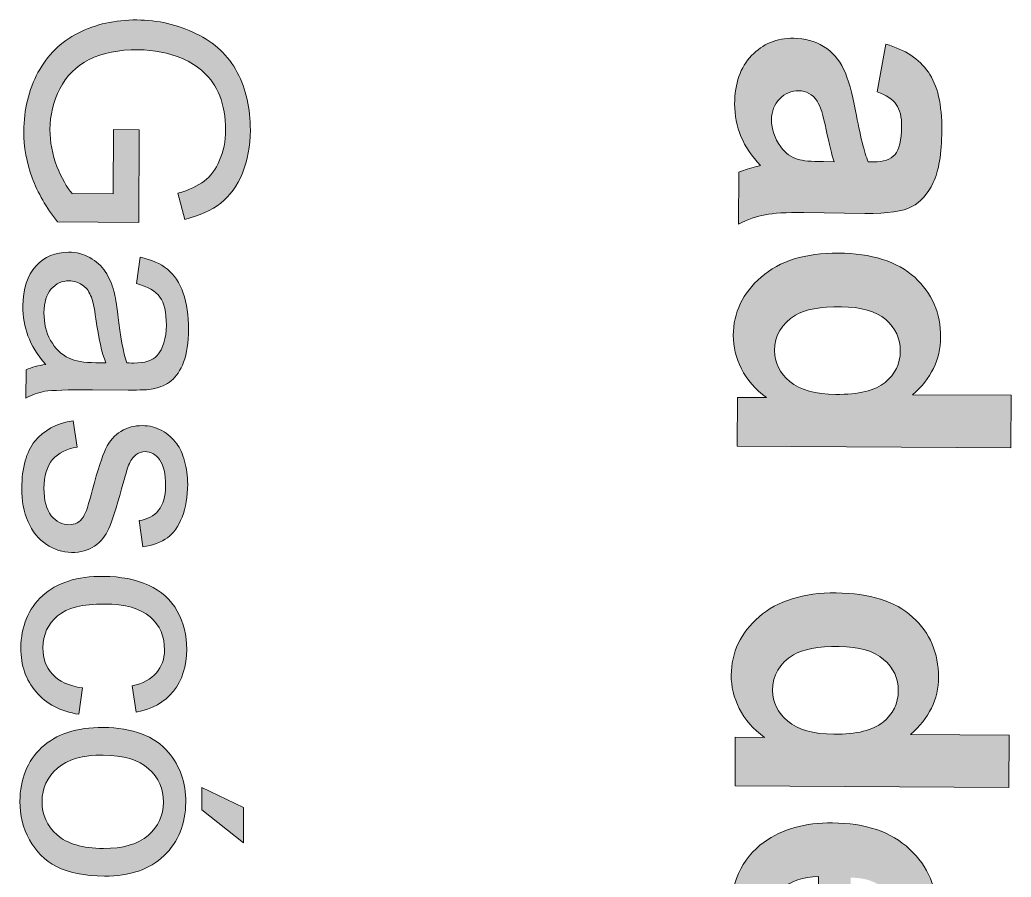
# Model space of a CAD drawing. Header units: inches. Extents: x -141 to 256, y 168 to 398.
# Drawn here: x -51.84 to -33.55, y 322.29 to 338.11 of the extents above; entities that cross this region are included whole.
import ezdxf

# ---------------------------------------------------------------- set-up
doc = ezdxf.new("R2010")
doc.units = ezdxf.units.IN
doc.header["$MEASUREMENT"] = 0
doc.layers.add('Capa 1', color=7, linetype='Continuous')

# ---------------------------------------------------------------- blocks, each defined once
blk = doc.blocks.new('block 2')
at = {"layer": 'Capa 1', "true_color": 0x575756}
h = blk.add_hatch(color=251, dxfattribs=at)
h.dxf.hatch_style = 2
edge = h.paths.add_edge_path()
edge.add_spline(control_points=[(-50.115, 336.089), (-50.115, 336.089), (-49.641, 336.086), (-49.641, 336.086), (-49.641, 336.086), (-49.648, 334.374), (-49.648, 334.374), (-49.648, 334.374), (-51.147, 334.383), (-51.147, 334.383), (-51.355, 334.647), (-51.511, 334.919), (-51.615, 335.199), (-51.719, 335.479), (-51.77, 335.766), (-51.768, 336.06), (-51.766, 336.456), (-51.679, 336.817), (-51.507, 337.14), (-51.335, 337.463), (-51.088, 337.706), (-50.765, 337.87), (-50.443, 338.033), (-50.083, 338.114), (-49.686, 338.112), (-49.293, 338.109), (-48.927, 338.025), (-48.587, 337.858), (-48.247, 337.692), (-47.995, 337.454), (-47.831, 337.144), (-47.668, 336.835), (-47.587, 336.479), (-47.59, 336.077), (-47.592, 335.784), (-47.641, 335.521), (-47.736, 335.285), (-47.833, 335.05), (-47.965, 334.865), (-48.136, 334.732), (-48.305, 334.599), (-48.526, 334.499), (-48.799, 334.43), (-48.799, 334.43), (-48.928, 334.913), (-48.928, 334.913), (-48.722, 334.973), (-48.56, 335.047), (-48.441, 335.136), (-48.324, 335.226), (-48.229, 335.354), (-48.157, 335.521), (-48.085, 335.688), (-48.048, 335.873), (-48.047, 336.077), (-48.046, 336.321), (-48.082, 336.533), (-48.155, 336.711), (-48.229, 336.89), (-48.325, 337.034), (-48.446, 337.144), (-48.567, 337.255), (-48.7, 337.34), (-48.844, 337.401), (-49.094, 337.506), (-49.364, 337.559), (-49.656, 337.561), (-50.016, 337.563), (-50.318, 337.503), (-50.562, 337.38), (-50.804, 337.258), (-50.986, 337.078), (-51.105, 336.842), (-51.224, 336.606), (-51.284, 336.354), (-51.286, 336.088), (-51.287, 335.857), (-51.244, 335.63), (-51.157, 335.409), (-51.069, 335.188), (-50.975, 335.02), (-50.874, 334.906), (-50.874, 334.906), (-50.122, 334.901), (-50.122, 334.901), (-50.122, 334.901), (-50.115, 336.089), (-50.115, 336.089)], knot_values=[0, 0, 0, 0, 1, 1, 1, 2, 2, 2, 3, 3, 3, 4, 4, 4, 5, 5, 5, 6, 6, 6, 7, 7, 7, 8, 8, 8, 9, 9, 9, 10, 10, 10, 11, 11, 11, 12, 12, 12, 13, 13, 13, 14, 14, 14, 15, 15, 15, 16, 16, 16, 17, 17, 17, 18, 18, 18, 19, 19, 19, 20, 20, 20, 21, 21, 21, 22, 22, 22, 23, 23, 23, 24, 24, 24, 25, 25, 25, 26, 26, 26, 27, 27, 27, 28, 28, 28, 29, 29, 29, 29], degree=3, periodic=1)
h = blk.add_hatch(color=251, dxfattribs=at)
h.dxf.hatch_style = 2
edge = h.paths.add_edge_path()
edge.add_spline(control_points=[(-36.029, 336.786), (-36.029, 336.786), (-35.866, 337.664), (-35.866, 337.664), (-35.512, 337.563), (-35.252, 337.391), (-35.083, 337.149), (-34.914, 336.907), (-34.831, 336.549), (-34.834, 336.073), (-34.837, 335.641), (-34.89, 335.32), (-34.993, 335.109), (-35.097, 334.899), (-35.227, 334.751), (-35.385, 334.666), (-35.543, 334.58), (-35.832, 334.539), (-36.252, 334.541), (-36.252, 334.541), (-37.382, 334.559), (-37.382, 334.559), (-37.704, 334.56), (-37.941, 334.546), (-38.094, 334.516), (-38.247, 334.486), (-38.411, 334.429), (-38.586, 334.345), (-38.586, 334.345), (-38.581, 335.303), (-38.581, 335.303), (-38.516, 335.328), (-38.421, 335.358), (-38.294, 335.394), (-38.236, 335.41), (-38.199, 335.421), (-38.18, 335.428), (-38.34, 335.594), (-38.459, 335.772), (-38.539, 335.961), (-38.618, 336.15), (-38.657, 336.351), (-38.656, 336.564), (-38.654, 336.941), (-38.55, 337.237), (-38.344, 337.453), (-38.138, 337.669), (-37.879, 337.776), (-37.567, 337.774), (-37.36, 337.773), (-37.176, 337.722), (-37.015, 337.623), (-36.854, 337.523), (-36.731, 337.384), (-36.645, 337.205), (-36.56, 337.027), (-36.487, 336.77), (-36.425, 336.434), (-36.342, 335.981), (-36.265, 335.667), (-36.192, 335.492), (-36.192, 335.492), (-36.096, 335.492), (-36.096, 335.492), (-35.91, 335.491), (-35.777, 335.536), (-35.697, 335.628), (-35.618, 335.719), (-35.577, 335.892), (-35.575, 336.147), (-35.574, 336.319), (-35.607, 336.454), (-35.675, 336.551), (-35.741, 336.647), (-35.86, 336.726), (-36.029, 336.786)], knot_values=[0, 0, 0, 0, 1, 1, 1, 2, 2, 2, 3, 3, 3, 4, 4, 4, 5, 5, 5, 6, 6, 6, 7, 7, 7, 8, 8, 8, 9, 9, 9, 10, 10, 10, 11, 11, 11, 12, 12, 12, 13, 13, 13, 14, 14, 14, 15, 15, 15, 16, 16, 16, 17, 17, 17, 18, 18, 18, 19, 19, 19, 20, 20, 20, 21, 21, 21, 22, 22, 22, 23, 23, 23, 24, 24, 24, 25, 25, 25, 25], degree=3, periodic=1)
edge = h.paths.add_edge_path()
edge.add_spline(control_points=[(-36.823, 335.496), (-36.863, 335.621), (-36.911, 335.817), (-36.967, 336.086), (-37.023, 336.355), (-37.078, 336.531), (-37.133, 336.614), (-37.222, 336.741), (-37.335, 336.805), (-37.473, 336.805), (-37.608, 336.806), (-37.726, 336.756), (-37.825, 336.656), (-37.925, 336.556), (-37.975, 336.428), (-37.976, 336.271), (-37.977, 336.097), (-37.921, 335.93), (-37.806, 335.771), (-37.72, 335.653), (-37.614, 335.575), (-37.487, 335.538), (-37.405, 335.512), (-37.248, 335.498), (-37.016, 335.497), (-37.016, 335.497), (-36.823, 335.496), (-36.823, 335.496)], knot_values=[0, 0, 0, 0, 1, 1, 1, 2, 2, 2, 3, 3, 3, 4, 4, 4, 5, 5, 5, 6, 6, 6, 7, 7, 7, 8, 8, 8, 9, 9, 9, 9], degree=3, periodic=1)
h = blk.add_hatch(color=251, dxfattribs=at)
h.dxf.hatch_style = 2
edge = h.paths.add_edge_path()
edge.add_spline(control_points=[(-51.365, 331.75), (-51.52, 331.935), (-51.629, 332.112), (-51.692, 332.282), (-51.756, 332.453), (-51.787, 332.635), (-51.786, 332.83), (-51.784, 333.152), (-51.704, 333.398), (-51.546, 333.57), (-51.388, 333.742), (-51.186, 333.827), (-50.942, 333.825), (-50.799, 333.825), (-50.668, 333.791), (-50.55, 333.725), (-50.432, 333.659), (-50.337, 333.574), (-50.266, 333.468), (-50.195, 333.362), (-50.142, 333.242), (-50.106, 333.109), (-50.081, 333.012), (-50.057, 332.865), (-50.034, 332.668), (-49.989, 332.267), (-49.933, 331.972), (-49.868, 331.782), (-49.801, 331.78), (-49.757, 331.779), (-49.739, 331.779), (-49.537, 331.778), (-49.394, 331.824), (-49.311, 331.917), (-49.198, 332.043), (-49.141, 332.231), (-49.139, 332.481), (-49.138, 332.714), (-49.178, 332.886), (-49.259, 332.998), (-49.34, 333.11), (-49.484, 333.193), (-49.692, 333.248), (-49.692, 333.248), (-49.623, 333.732), (-49.623, 333.732), (-49.415, 333.687), (-49.248, 333.614), (-49.121, 333.512), (-48.994, 333.41), (-48.896, 333.263), (-48.829, 333.072), (-48.761, 332.88), (-48.728, 332.659), (-48.729, 332.407), (-48.731, 332.157), (-48.761, 331.954), (-48.821, 331.798), (-48.881, 331.642), (-48.955, 331.528), (-49.045, 331.455), (-49.134, 331.382), (-49.247, 331.331), (-49.383, 331.302), (-49.468, 331.287), (-49.621, 331.279), (-49.841, 331.28), (-49.841, 331.28), (-50.503, 331.284), (-50.503, 331.284), (-50.964, 331.287), (-51.255, 331.278), (-51.378, 331.258), (-51.5, 331.237), (-51.618, 331.196), (-51.73, 331.134), (-51.73, 331.134), (-51.727, 331.653), (-51.727, 331.653), (-51.623, 331.704), (-51.503, 331.736), (-51.365, 331.75)], knot_values=[0, 0, 0, 0, 1, 1, 1, 2, 2, 2, 3, 3, 3, 4, 4, 4, 5, 5, 5, 6, 6, 6, 7, 7, 7, 8, 8, 8, 9, 9, 9, 10, 10, 10, 11, 11, 11, 12, 12, 12, 13, 13, 13, 14, 14, 14, 15, 15, 15, 16, 16, 16, 17, 17, 17, 18, 18, 18, 19, 19, 19, 20, 20, 20, 21, 21, 21, 22, 22, 22, 23, 23, 23, 24, 24, 24, 25, 25, 25, 26, 26, 26, 27, 27, 27, 27], degree=3, periodic=1)
edge = h.paths.add_edge_path()
edge.add_spline(control_points=[(-50.256, 331.784), (-50.329, 331.965), (-50.39, 332.236), (-50.439, 332.596), (-50.467, 332.8), (-50.499, 332.944), (-50.536, 333.029), (-50.572, 333.114), (-50.625, 333.179), (-50.696, 333.226), (-50.767, 333.272), (-50.845, 333.296), (-50.931, 333.296), (-51.064, 333.297), (-51.174, 333.248), (-51.263, 333.148), (-51.351, 333.048), (-51.396, 332.902), (-51.397, 332.709), (-51.398, 332.518), (-51.358, 332.348), (-51.275, 332.198), (-51.192, 332.049), (-51.079, 331.939), (-50.934, 331.868), (-50.822, 331.814), (-50.657, 331.787), (-50.438, 331.785), (-50.438, 331.785), (-50.256, 331.784), (-50.256, 331.784)], knot_values=[0, 0, 0, 0, 1, 1, 1, 2, 2, 2, 3, 3, 3, 4, 4, 4, 5, 5, 5, 6, 6, 6, 7, 7, 7, 8, 8, 8, 9, 9, 9, 10, 10, 10, 10], degree=3, periodic=1)
h = blk.add_hatch(color=251, dxfattribs=at)
h.dxf.hatch_style = 2
edge = h.paths.add_edge_path()
edge.add_spline(control_points=[(-38.611, 330.246), (-38.611, 330.246), (-38.606, 331.145), (-38.606, 331.145), (-38.606, 331.145), (-38.069, 331.142), (-38.069, 331.142), (-38.277, 331.293), (-38.431, 331.47), (-38.532, 331.674), (-38.633, 331.877), (-38.683, 332.083), (-38.682, 332.289), (-38.679, 332.71), (-38.508, 333.069), (-38.167, 333.367), (-37.826, 333.664), (-37.353, 333.811), (-36.747, 333.808), (-36.126, 333.804), (-35.656, 333.655), (-35.335, 333.362), (-35.015, 333.068), (-34.855, 332.698), (-34.857, 332.253), (-34.86, 331.844), (-35.032, 331.491), (-35.374, 331.195), (-35.374, 331.195), (-33.555, 331.184), (-33.555, 331.184), (-33.555, 331.184), (-33.561, 330.216), (-33.561, 330.216), (-33.561, 330.216), (-38.611, 330.246), (-38.611, 330.246)], knot_values=[0, 0, 0, 0, 1, 1, 1, 2, 2, 2, 3, 3, 3, 4, 4, 4, 5, 5, 5, 6, 6, 6, 7, 7, 7, 8, 8, 8, 9, 9, 9, 10, 10, 10, 11, 11, 11, 12, 12, 12, 12], degree=3, periodic=1)
edge = h.paths.add_edge_path()
edge.add_spline(control_points=[(-36.687, 332.818), (-37.077, 332.821), (-37.36, 332.768), (-37.535, 332.662), (-37.789, 332.507), (-37.917, 332.289), (-37.918, 332.009), (-37.919, 331.787), (-37.826, 331.597), (-37.637, 331.439), (-37.449, 331.282), (-37.166, 331.202), (-36.79, 331.2), (-36.37, 331.197), (-36.066, 331.271), (-35.881, 331.422), (-35.695, 331.572), (-35.601, 331.766), (-35.6, 332.002), (-35.599, 332.232), (-35.689, 332.425), (-35.87, 332.581), (-36.052, 332.737), (-36.324, 332.816), (-36.687, 332.818)], knot_values=[0, 0, 0, 0, 1, 1, 1, 2, 2, 2, 3, 3, 3, 4, 4, 4, 5, 5, 5, 6, 6, 6, 7, 7, 7, 8, 8, 8, 8], degree=3, periodic=1)
h = blk.add_hatch(color=251, dxfattribs=at)
h.dxf.hatch_style = 2
edge = h.paths.add_edge_path()
edge.add_spline(control_points=[(-50.858, 330.716), (-50.858, 330.716), (-50.784, 330.225), (-50.784, 330.225), (-50.981, 330.198), (-51.132, 330.122), (-51.238, 329.997), (-51.343, 329.872), (-51.396, 329.696), (-51.397, 329.471), (-51.399, 329.243), (-51.353, 329.073), (-51.261, 328.963), (-51.169, 328.852), (-51.061, 328.796), (-50.936, 328.795), (-50.824, 328.795), (-50.735, 328.843), (-50.67, 328.94), (-50.626, 329.007), (-50.569, 329.176), (-50.499, 329.446), (-50.405, 329.809), (-50.324, 330.061), (-50.256, 330.201), (-50.188, 330.341), (-50.095, 330.447), (-49.976, 330.519), (-49.857, 330.591), (-49.726, 330.627), (-49.583, 330.625), (-49.452, 330.625), (-49.332, 330.594), (-49.221, 330.534), (-49.111, 330.473), (-49.019, 330.392), (-48.946, 330.288), (-48.889, 330.211), (-48.841, 330.105), (-48.803, 329.972), (-48.764, 329.838), (-48.745, 329.695), (-48.746, 329.543), (-48.747, 329.313), (-48.781, 329.112), (-48.849, 328.938), (-48.916, 328.765), (-49.006, 328.637), (-49.119, 328.556), (-49.233, 328.474), (-49.385, 328.418), (-49.574, 328.387), (-49.574, 328.387), (-49.638, 328.873), (-49.638, 328.873), (-49.487, 328.894), (-49.369, 328.957), (-49.284, 329.062), (-49.199, 329.168), (-49.155, 329.317), (-49.154, 329.51), (-49.153, 329.737), (-49.19, 329.9), (-49.264, 329.998), (-49.339, 330.096), (-49.427, 330.145), (-49.528, 330.146), (-49.593, 330.146), (-49.651, 330.126), (-49.702, 330.086), (-49.756, 330.046), (-49.8, 329.983), (-49.835, 329.897), (-49.854, 329.847), (-49.897, 329.701), (-49.965, 329.459), (-50.06, 329.109), (-50.139, 328.864), (-50.2, 328.726), (-50.26, 328.588), (-50.347, 328.48), (-50.462, 328.401), (-50.577, 328.323), (-50.718, 328.284), (-50.887, 328.285), (-51.053, 328.286), (-51.208, 328.335), (-51.353, 328.433), (-51.499, 328.53), (-51.611, 328.67), (-51.69, 328.852), (-51.769, 329.034), (-51.807, 329.24), (-51.806, 329.47), (-51.804, 329.85), (-51.724, 330.14), (-51.564, 330.338), (-51.404, 330.537), (-51.169, 330.663), (-50.858, 330.716)], knot_values=[0, 0, 0, 0, 1, 1, 1, 2, 2, 2, 3, 3, 3, 4, 4, 4, 5, 5, 5, 6, 6, 6, 7, 7, 7, 8, 8, 8, 9, 9, 9, 10, 10, 10, 11, 11, 11, 12, 12, 12, 13, 13, 13, 14, 14, 14, 15, 15, 15, 16, 16, 16, 17, 17, 17, 18, 18, 18, 19, 19, 19, 20, 20, 20, 21, 21, 21, 22, 22, 22, 23, 23, 23, 24, 24, 24, 25, 25, 25, 26, 26, 26, 27, 27, 27, 28, 28, 28, 29, 29, 29, 30, 30, 30, 31, 31, 31, 32, 32, 32, 33, 33, 33, 33], degree=3, periodic=1)
h = blk.add_hatch(color=251, dxfattribs=at)
h.dxf.hatch_style = 2
edge = h.paths.add_edge_path()
edge.add_spline(control_points=[(-50.689, 325.784), (-50.689, 325.784), (-50.756, 325.297), (-50.756, 325.297), (-51.092, 325.352), (-51.354, 325.49), (-51.543, 325.711), (-51.732, 325.931), (-51.825, 326.202), (-51.823, 326.521), (-51.82, 326.922), (-51.688, 327.243), (-51.425, 327.485), (-51.161, 327.727), (-50.786, 327.846), (-50.297, 327.843), (-49.981, 327.841), (-49.704, 327.787), (-49.468, 327.681), (-49.232, 327.575), (-49.055, 327.415), (-48.938, 327.2), (-48.82, 326.986), (-48.763, 326.752), (-48.764, 326.5), (-48.766, 326.183), (-48.848, 325.923), (-49.01, 325.722), (-49.172, 325.521), (-49.402, 325.392), (-49.698, 325.337), (-49.698, 325.337), (-49.769, 325.82), (-49.769, 325.82), (-49.572, 325.865), (-49.424, 325.945), (-49.324, 326.061), (-49.224, 326.177), (-49.174, 326.318), (-49.173, 326.483), (-49.171, 326.733), (-49.259, 326.937), (-49.437, 327.094), (-49.616, 327.251), (-49.898, 327.331), (-50.286, 327.333), (-50.68, 327.335), (-50.966, 327.262), (-51.145, 327.113), (-51.324, 326.963), (-51.415, 326.767), (-51.416, 326.525), (-51.417, 326.33), (-51.358, 326.167), (-51.24, 326.036), (-51.121, 325.905), (-50.937, 325.821), (-50.689, 325.784)], knot_values=[0, 0, 0, 0, 1, 1, 1, 2, 2, 2, 3, 3, 3, 4, 4, 4, 5, 5, 5, 6, 6, 6, 7, 7, 7, 8, 8, 8, 9, 9, 9, 10, 10, 10, 11, 11, 11, 12, 12, 12, 13, 13, 13, 14, 14, 14, 15, 15, 15, 16, 16, 16, 17, 17, 17, 18, 18, 18, 19, 19, 19, 19], degree=3, periodic=1)
h = blk.add_hatch(color=251, dxfattribs=at)
h.dxf.hatch_style = 2
edge = h.paths.add_edge_path()
edge.add_spline(control_points=[(-38.649, 323.976), (-38.649, 323.976), (-38.644, 324.875), (-38.644, 324.875), (-38.644, 324.875), (-38.106, 324.872), (-38.106, 324.872), (-38.314, 325.023), (-38.469, 325.2), (-38.57, 325.404), (-38.671, 325.608), (-38.721, 325.813), (-38.719, 326.02), (-38.717, 326.44), (-38.545, 326.799), (-38.205, 327.097), (-37.864, 327.394), (-37.39, 327.541), (-36.784, 327.538), (-36.164, 327.534), (-35.694, 327.385), (-35.373, 327.092), (-35.052, 326.798), (-34.893, 326.428), (-34.895, 325.983), (-34.898, 325.574), (-35.07, 325.221), (-35.411, 324.925), (-35.411, 324.925), (-33.592, 324.914), (-33.592, 324.914), (-33.592, 324.914), (-33.599, 323.946), (-33.599, 323.946), (-33.599, 323.946), (-38.649, 323.976), (-38.649, 323.976)], knot_values=[0, 0, 0, 0, 1, 1, 1, 2, 2, 2, 3, 3, 3, 4, 4, 4, 5, 5, 5, 6, 6, 6, 7, 7, 7, 8, 8, 8, 9, 9, 9, 10, 10, 10, 11, 11, 11, 12, 12, 12, 12], degree=3, periodic=1)
edge = h.paths.add_edge_path()
edge.add_spline(control_points=[(-36.725, 326.548), (-37.115, 326.551), (-37.398, 326.499), (-37.573, 326.392), (-37.827, 326.237), (-37.955, 326.02), (-37.956, 325.739), (-37.957, 325.517), (-37.864, 325.327), (-37.675, 325.169), (-37.487, 325.012), (-37.204, 324.932), (-36.827, 324.93), (-36.407, 324.927), (-36.104, 325.002), (-35.918, 325.152), (-35.733, 325.302), (-35.639, 325.496), (-35.637, 325.732), (-35.636, 325.962), (-35.726, 326.155), (-35.908, 326.311), (-36.09, 326.467), (-36.362, 326.546), (-36.725, 326.548)], knot_values=[0, 0, 0, 0, 1, 1, 1, 2, 2, 2, 3, 3, 3, 4, 4, 4, 5, 5, 5, 6, 6, 6, 7, 7, 7, 8, 8, 8, 8], degree=3, periodic=1)
h = blk.add_hatch(color=251, dxfattribs=at)
h.dxf.hatch_style = 2
edge = h.paths.add_edge_path()
edge.add_spline(control_points=[(-50.303, 325.054), (-49.761, 325.051), (-49.36, 324.898), (-49.101, 324.595), (-48.886, 324.342), (-48.779, 324.034), (-48.781, 323.673), (-48.784, 323.27), (-48.918, 322.942), (-49.183, 322.688), (-49.448, 322.435), (-49.813, 322.309), (-50.278, 322.312), (-50.655, 322.314), (-50.951, 322.373), (-51.166, 322.487), (-51.381, 322.601), (-51.548, 322.767), (-51.666, 322.983), (-51.784, 323.2), (-51.842, 323.436), (-51.84, 323.691), (-51.838, 324.101), (-51.705, 324.431), (-51.44, 324.683), (-51.176, 324.933), (-50.797, 325.057), (-50.303, 325.054)], knot_values=[0, 0, 0, 0, 1, 1, 1, 2, 2, 2, 3, 3, 3, 4, 4, 4, 5, 5, 5, 6, 6, 6, 7, 7, 7, 8, 8, 8, 9, 9, 9, 9], degree=3, periodic=1)
edge = h.paths.add_edge_path()
edge.add_spline(control_points=[(-50.306, 324.544), (-50.681, 324.546), (-50.962, 324.467), (-51.149, 324.304), (-51.337, 324.142), (-51.431, 323.936), (-51.433, 323.688), (-51.434, 323.442), (-51.342, 323.237), (-51.155, 323.072), (-50.969, 322.907), (-50.684, 322.824), (-50.3, 322.822), (-49.938, 322.82), (-49.663, 322.9), (-49.476, 323.063), (-49.288, 323.227), (-49.194, 323.431), (-49.192, 323.675), (-49.191, 323.923), (-49.282, 324.129), (-49.467, 324.294), (-49.651, 324.459), (-49.931, 324.542), (-50.306, 324.544)], knot_values=[0, 0, 0, 0, 1, 1, 1, 2, 2, 2, 3, 3, 3, 4, 4, 4, 5, 5, 5, 6, 6, 6, 7, 7, 7, 8, 8, 8, 8], degree=3, periodic=1)
h.paths.add_polyline_path([(-48.482, 323.946), (-47.713, 323.575), (-47.716, 322.925), (-48.484, 323.536)])
h = blk.add_hatch(color=251, dxfattribs=at)
h.dxf.hatch_style = 2
edge = h.paths.add_edge_path()
edge.add_spline(control_points=[(-37.503, 320.896), (-37.503, 320.896), (-37.671, 319.932), (-37.671, 319.932), (-38.024, 320.058), (-38.292, 320.256), (-38.475, 320.525), (-38.658, 320.793), (-38.749, 321.129), (-38.746, 321.531), (-38.743, 322.167), (-38.532, 322.636), (-38.114, 322.939), (-37.78, 323.179), (-37.359, 323.297), (-36.851, 323.294), (-36.245, 323.29), (-35.77, 323.129), (-35.429, 322.81), (-35.088, 322.491), (-34.918, 322.089), (-34.922, 321.604), (-34.925, 321.06), (-35.107, 320.632), (-35.469, 320.319), (-35.83, 320.006), (-36.381, 319.859), (-37.123, 319.878), (-37.123, 319.878), (-37.108, 322.303), (-37.108, 322.303), (-37.395, 322.298), (-37.619, 322.221), (-37.78, 322.073), (-37.94, 321.925), (-38.021, 321.739), (-38.022, 321.516), (-38.023, 321.364), (-37.983, 321.237), (-37.901, 321.133), (-37.819, 321.029), (-37.687, 320.95), (-37.503, 320.896)], knot_values=[0, 0, 0, 0, 1, 1, 1, 2, 2, 2, 3, 3, 3, 4, 4, 4, 5, 5, 5, 6, 6, 6, 7, 7, 7, 8, 8, 8, 9, 9, 9, 10, 10, 10, 11, 11, 11, 12, 12, 12, 13, 13, 13, 14, 14, 14, 14], degree=3, periodic=1)
edge = h.paths.add_edge_path()
edge.add_spline(control_points=[(-36.525, 320.835), (-36.245, 320.841), (-36.031, 320.911), (-35.884, 321.048), (-35.738, 321.185), (-35.664, 321.352), (-35.663, 321.55), (-35.662, 321.761), (-35.737, 321.936), (-35.89, 322.075), (-36.044, 322.213), (-36.252, 322.283), (-36.516, 322.282), (-36.516, 322.282), (-36.525, 320.835), (-36.525, 320.835)], knot_values=[0, 0, 0, 0, 1, 1, 1, 2, 2, 2, 3, 3, 3, 4, 4, 4, 5, 5, 5, 5], degree=3, periodic=1)
at = {"layer": 'Capa 1', "lineweight": 0}
blk.add_lwpolyline([(-48.482, 323.946), (-47.713, 323.575), (-47.716, 322.925), (-48.484, 323.536), (-48.482, 323.946)], dxfattribs=at)
for points, knots in [([(-50.115, 336.089), (-50.115, 336.089), (-49.641, 336.086), (-49.641, 336.086), (-49.641, 336.086), (-49.648, 334.374), (-49.648, 334.374), (-49.648, 334.374), (-51.147, 334.383), (-51.147, 334.383), (-51.355, 334.647), (-51.511, 334.919), (-51.615, 335.199), (-51.719, 335.479), (-51.77, 335.766), (-51.768, 336.06), (-51.766, 336.456), (-51.679, 336.817), (-51.507, 337.14), (-51.335, 337.463), (-51.088, 337.706), (-50.765, 337.87), (-50.443, 338.033), (-50.083, 338.114), (-49.686, 338.112), (-49.293, 338.109), (-48.927, 338.025), (-48.587, 337.858), (-48.247, 337.692), (-47.995, 337.454), (-47.831, 337.144), (-47.668, 336.835), (-47.587, 336.479), (-47.59, 336.077), (-47.592, 335.784), (-47.641, 335.521), (-47.736, 335.285), (-47.833, 335.05), (-47.965, 334.865), (-48.136, 334.732), (-48.305, 334.599), (-48.526, 334.499), (-48.799, 334.43), (-48.799, 334.43), (-48.928, 334.913), (-48.928, 334.913), (-48.722, 334.973), (-48.56, 335.047), (-48.441, 335.136), (-48.324, 335.226), (-48.229, 335.354), (-48.157, 335.521), (-48.085, 335.688), (-48.048, 335.873), (-48.047, 336.077), (-48.046, 336.321), (-48.082, 336.533), (-48.155, 336.711), (-48.229, 336.89), (-48.325, 337.034), (-48.446, 337.144), (-48.567, 337.255), (-48.7, 337.34), (-48.844, 337.401), (-49.094, 337.506), (-49.364, 337.559), (-49.656, 337.561), (-50.016, 337.563), (-50.318, 337.503), (-50.562, 337.38), (-50.804, 337.258), (-50.986, 337.078), (-51.105, 336.842), (-51.224, 336.606), (-51.284, 336.354), (-51.286, 336.088), (-51.287, 335.857), (-51.244, 335.63), (-51.157, 335.409), (-51.069, 335.188), (-50.975, 335.02), (-50.874, 334.906), (-50.874, 334.906), (-50.122, 334.901), (-50.122, 334.901), (-50.122, 334.901), (-50.115, 336.089), (-50.115, 336.089)], [0, 0, 0, 0, 1, 1, 1, 2, 2, 2, 3, 3, 3, 4, 4, 4, 5, 5, 5, 6, 6, 6, 7, 7, 7, 8, 8, 8, 9, 9, 9, 10, 10, 10, 11, 11, 11, 12, 12, 12, 13, 13, 13, 14, 14, 14, 15, 15, 15, 16, 16, 16, 17, 17, 17, 18, 18, 18, 19, 19, 19, 20, 20, 20, 21, 21, 21, 22, 22, 22, 23, 23, 23, 24, 24, 24, 25, 25, 25, 26, 26, 26, 27, 27, 27, 28, 28, 28, 29, 29, 29, 29]), ([(-36.029, 336.786), (-36.029, 336.786), (-35.866, 337.664), (-35.866, 337.664), (-35.512, 337.563), (-35.252, 337.391), (-35.083, 337.149), (-34.914, 336.907), (-34.831, 336.549), (-34.834, 336.073), (-34.837, 335.641), (-34.89, 335.32), (-34.993, 335.109), (-35.097, 334.899), (-35.227, 334.751), (-35.385, 334.666), (-35.543, 334.58), (-35.832, 334.539), (-36.252, 334.541), (-36.252, 334.541), (-37.382, 334.559), (-37.382, 334.559), (-37.704, 334.56), (-37.941, 334.546), (-38.094, 334.516), (-38.247, 334.486), (-38.411, 334.429), (-38.586, 334.345), (-38.586, 334.345), (-38.581, 335.303), (-38.581, 335.303), (-38.516, 335.328), (-38.421, 335.358), (-38.294, 335.394), (-38.236, 335.41), (-38.199, 335.421), (-38.18, 335.428), (-38.34, 335.594), (-38.459, 335.772), (-38.539, 335.961), (-38.618, 336.15), (-38.657, 336.351), (-38.656, 336.564), (-38.654, 336.941), (-38.55, 337.237), (-38.344, 337.453), (-38.138, 337.669), (-37.879, 337.776), (-37.567, 337.774), (-37.36, 337.773), (-37.176, 337.722), (-37.015, 337.623), (-36.854, 337.523), (-36.731, 337.384), (-36.645, 337.205), (-36.56, 337.027), (-36.487, 336.77), (-36.425, 336.434), (-36.342, 335.981), (-36.265, 335.667), (-36.192, 335.492), (-36.192, 335.492), (-36.096, 335.492), (-36.096, 335.492), (-35.91, 335.491), (-35.777, 335.536), (-35.697, 335.628), (-35.618, 335.719), (-35.577, 335.892), (-35.575, 336.147), (-35.574, 336.319), (-35.607, 336.454), (-35.675, 336.551), (-35.741, 336.647), (-35.86, 336.726), (-36.029, 336.786)], [0, 0, 0, 0, 1, 1, 1, 2, 2, 2, 3, 3, 3, 4, 4, 4, 5, 5, 5, 6, 6, 6, 7, 7, 7, 8, 8, 8, 9, 9, 9, 10, 10, 10, 11, 11, 11, 12, 12, 12, 13, 13, 13, 14, 14, 14, 15, 15, 15, 16, 16, 16, 17, 17, 17, 18, 18, 18, 19, 19, 19, 20, 20, 20, 21, 21, 21, 22, 22, 22, 23, 23, 23, 24, 24, 24, 25, 25, 25, 25]), ([(-36.823, 335.496), (-36.863, 335.621), (-36.911, 335.817), (-36.967, 336.086), (-37.023, 336.355), (-37.078, 336.531), (-37.133, 336.614), (-37.222, 336.741), (-37.335, 336.805), (-37.473, 336.805), (-37.608, 336.806), (-37.726, 336.756), (-37.825, 336.656), (-37.925, 336.556), (-37.975, 336.428), (-37.976, 336.271), (-37.977, 336.097), (-37.921, 335.93), (-37.806, 335.771), (-37.72, 335.653), (-37.614, 335.575), (-37.487, 335.538), (-37.405, 335.512), (-37.248, 335.498), (-37.016, 335.497), (-37.016, 335.497), (-36.823, 335.496), (-36.823, 335.496)], [0, 0, 0, 0, 1, 1, 1, 2, 2, 2, 3, 3, 3, 4, 4, 4, 5, 5, 5, 6, 6, 6, 7, 7, 7, 8, 8, 8, 9, 9, 9, 9]), ([(-51.365, 331.75), (-51.52, 331.935), (-51.629, 332.112), (-51.692, 332.282), (-51.756, 332.453), (-51.787, 332.635), (-51.786, 332.83), (-51.784, 333.152), (-51.704, 333.398), (-51.546, 333.57), (-51.388, 333.742), (-51.186, 333.827), (-50.942, 333.825), (-50.799, 333.825), (-50.668, 333.791), (-50.55, 333.725), (-50.432, 333.659), (-50.337, 333.574), (-50.266, 333.468), (-50.195, 333.362), (-50.142, 333.242), (-50.106, 333.109), (-50.081, 333.012), (-50.057, 332.865), (-50.034, 332.668), (-49.989, 332.267), (-49.933, 331.972), (-49.868, 331.782), (-49.801, 331.78), (-49.757, 331.779), (-49.739, 331.779), (-49.537, 331.778), (-49.394, 331.824), (-49.311, 331.917), (-49.198, 332.043), (-49.141, 332.231), (-49.139, 332.481), (-49.138, 332.714), (-49.178, 332.886), (-49.259, 332.998), (-49.34, 333.11), (-49.484, 333.193), (-49.692, 333.248), (-49.692, 333.248), (-49.623, 333.732), (-49.623, 333.732), (-49.415, 333.687), (-49.248, 333.614), (-49.121, 333.512), (-48.994, 333.41), (-48.896, 333.263), (-48.829, 333.072), (-48.761, 332.88), (-48.728, 332.659), (-48.729, 332.407), (-48.731, 332.157), (-48.761, 331.954), (-48.821, 331.798), (-48.881, 331.642), (-48.955, 331.528), (-49.045, 331.455), (-49.134, 331.382), (-49.247, 331.331), (-49.383, 331.302), (-49.468, 331.287), (-49.621, 331.279), (-49.841, 331.28), (-49.841, 331.28), (-50.503, 331.284), (-50.503, 331.284), (-50.964, 331.287), (-51.255, 331.278), (-51.378, 331.258), (-51.5, 331.237), (-51.618, 331.196), (-51.73, 331.134), (-51.73, 331.134), (-51.727, 331.653), (-51.727, 331.653), (-51.623, 331.704), (-51.503, 331.736), (-51.365, 331.75)], [0, 0, 0, 0, 1, 1, 1, 2, 2, 2, 3, 3, 3, 4, 4, 4, 5, 5, 5, 6, 6, 6, 7, 7, 7, 8, 8, 8, 9, 9, 9, 10, 10, 10, 11, 11, 11, 12, 12, 12, 13, 13, 13, 14, 14, 14, 15, 15, 15, 16, 16, 16, 17, 17, 17, 18, 18, 18, 19, 19, 19, 20, 20, 20, 21, 21, 21, 22, 22, 22, 23, 23, 23, 24, 24, 24, 25, 25, 25, 26, 26, 26, 27, 27, 27, 27]), ([(-38.611, 330.246), (-38.611, 330.246), (-38.606, 331.145), (-38.606, 331.145), (-38.606, 331.145), (-38.069, 331.142), (-38.069, 331.142), (-38.277, 331.293), (-38.431, 331.47), (-38.532, 331.674), (-38.633, 331.877), (-38.683, 332.083), (-38.682, 332.289), (-38.679, 332.71), (-38.508, 333.069), (-38.167, 333.367), (-37.826, 333.664), (-37.353, 333.811), (-36.747, 333.808), (-36.126, 333.804), (-35.656, 333.655), (-35.335, 333.362), (-35.015, 333.068), (-34.855, 332.698), (-34.857, 332.253), (-34.86, 331.844), (-35.032, 331.491), (-35.374, 331.195), (-35.374, 331.195), (-33.555, 331.184), (-33.555, 331.184), (-33.555, 331.184), (-33.561, 330.216), (-33.561, 330.216), (-33.561, 330.216), (-38.611, 330.246), (-38.611, 330.246)], [0, 0, 0, 0, 1, 1, 1, 2, 2, 2, 3, 3, 3, 4, 4, 4, 5, 5, 5, 6, 6, 6, 7, 7, 7, 8, 8, 8, 9, 9, 9, 10, 10, 10, 11, 11, 11, 12, 12, 12, 12]), ([(-50.256, 331.784), (-50.329, 331.965), (-50.39, 332.236), (-50.439, 332.596), (-50.467, 332.8), (-50.499, 332.944), (-50.536, 333.029), (-50.572, 333.114), (-50.625, 333.179), (-50.696, 333.226), (-50.767, 333.272), (-50.845, 333.296), (-50.931, 333.296), (-51.064, 333.297), (-51.174, 333.248), (-51.263, 333.148), (-51.351, 333.048), (-51.396, 332.902), (-51.397, 332.709), (-51.398, 332.518), (-51.358, 332.348), (-51.275, 332.198), (-51.192, 332.049), (-51.079, 331.939), (-50.934, 331.868), (-50.822, 331.814), (-50.657, 331.787), (-50.438, 331.785), (-50.438, 331.785), (-50.256, 331.784), (-50.256, 331.784)], [0, 0, 0, 0, 1, 1, 1, 2, 2, 2, 3, 3, 3, 4, 4, 4, 5, 5, 5, 6, 6, 6, 7, 7, 7, 8, 8, 8, 9, 9, 9, 10, 10, 10, 10]), ([(-36.687, 332.818), (-37.077, 332.821), (-37.36, 332.768), (-37.535, 332.662), (-37.789, 332.507), (-37.917, 332.289), (-37.918, 332.009), (-37.919, 331.787), (-37.826, 331.597), (-37.637, 331.439), (-37.449, 331.282), (-37.166, 331.202), (-36.79, 331.2), (-36.37, 331.197), (-36.066, 331.271), (-35.881, 331.422), (-35.695, 331.572), (-35.601, 331.766), (-35.6, 332.002), (-35.599, 332.232), (-35.689, 332.425), (-35.87, 332.581), (-36.052, 332.737), (-36.324, 332.816), (-36.687, 332.818)], [0, 0, 0, 0, 1, 1, 1, 2, 2, 2, 3, 3, 3, 4, 4, 4, 5, 5, 5, 6, 6, 6, 7, 7, 7, 8, 8, 8, 8]), ([(-50.858, 330.716), (-50.858, 330.716), (-50.784, 330.225), (-50.784, 330.225), (-50.981, 330.198), (-51.132, 330.122), (-51.238, 329.997), (-51.343, 329.872), (-51.396, 329.696), (-51.397, 329.471), (-51.399, 329.243), (-51.353, 329.073), (-51.261, 328.963), (-51.169, 328.852), (-51.061, 328.796), (-50.936, 328.795), (-50.824, 328.795), (-50.735, 328.843), (-50.67, 328.94), (-50.626, 329.007), (-50.569, 329.176), (-50.499, 329.446), (-50.405, 329.809), (-50.324, 330.061), (-50.256, 330.201), (-50.188, 330.341), (-50.095, 330.447), (-49.976, 330.519), (-49.857, 330.591), (-49.726, 330.627), (-49.583, 330.625), (-49.452, 330.625), (-49.332, 330.594), (-49.221, 330.534), (-49.111, 330.473), (-49.019, 330.392), (-48.946, 330.288), (-48.889, 330.211), (-48.841, 330.105), (-48.803, 329.972), (-48.764, 329.838), (-48.745, 329.695), (-48.746, 329.543), (-48.747, 329.313), (-48.781, 329.112), (-48.849, 328.938), (-48.916, 328.765), (-49.006, 328.637), (-49.119, 328.556), (-49.233, 328.474), (-49.385, 328.418), (-49.574, 328.387), (-49.574, 328.387), (-49.638, 328.873), (-49.638, 328.873), (-49.487, 328.894), (-49.369, 328.957), (-49.284, 329.062), (-49.199, 329.168), (-49.155, 329.317), (-49.154, 329.51), (-49.153, 329.737), (-49.19, 329.9), (-49.264, 329.998), (-49.339, 330.096), (-49.427, 330.145), (-49.528, 330.146), (-49.593, 330.146), (-49.651, 330.126), (-49.702, 330.086), (-49.756, 330.046), (-49.8, 329.983), (-49.835, 329.897), (-49.854, 329.847), (-49.897, 329.701), (-49.965, 329.459), (-50.06, 329.109), (-50.139, 328.864), (-50.2, 328.726), (-50.26, 328.588), (-50.347, 328.48), (-50.462, 328.401), (-50.577, 328.323), (-50.718, 328.284), (-50.887, 328.285), (-51.053, 328.286), (-51.208, 328.335), (-51.353, 328.433), (-51.499, 328.53), (-51.611, 328.67), (-51.69, 328.852), (-51.769, 329.034), (-51.807, 329.24), (-51.806, 329.47), (-51.804, 329.85), (-51.724, 330.14), (-51.564, 330.338), (-51.404, 330.537), (-51.169, 330.663), (-50.858, 330.716)], [0, 0, 0, 0, 1, 1, 1, 2, 2, 2, 3, 3, 3, 4, 4, 4, 5, 5, 5, 6, 6, 6, 7, 7, 7, 8, 8, 8, 9, 9, 9, 10, 10, 10, 11, 11, 11, 12, 12, 12, 13, 13, 13, 14, 14, 14, 15, 15, 15, 16, 16, 16, 17, 17, 17, 18, 18, 18, 19, 19, 19, 20, 20, 20, 21, 21, 21, 22, 22, 22, 23, 23, 23, 24, 24, 24, 25, 25, 25, 26, 26, 26, 27, 27, 27, 28, 28, 28, 29, 29, 29, 30, 30, 30, 31, 31, 31, 32, 32, 32, 33, 33, 33, 33]), ([(-50.689, 325.784), (-50.689, 325.784), (-50.756, 325.297), (-50.756, 325.297), (-51.092, 325.352), (-51.354, 325.49), (-51.543, 325.711), (-51.732, 325.931), (-51.825, 326.202), (-51.823, 326.521), (-51.82, 326.922), (-51.688, 327.243), (-51.425, 327.485), (-51.161, 327.727), (-50.786, 327.846), (-50.297, 327.843), (-49.981, 327.841), (-49.704, 327.787), (-49.468, 327.681), (-49.232, 327.575), (-49.055, 327.415), (-48.938, 327.2), (-48.82, 326.986), (-48.763, 326.752), (-48.764, 326.5), (-48.766, 326.183), (-48.848, 325.923), (-49.01, 325.722), (-49.172, 325.521), (-49.402, 325.392), (-49.698, 325.337), (-49.698, 325.337), (-49.769, 325.82), (-49.769, 325.82), (-49.572, 325.865), (-49.424, 325.945), (-49.324, 326.061), (-49.224, 326.177), (-49.174, 326.318), (-49.173, 326.483), (-49.171, 326.733), (-49.259, 326.937), (-49.437, 327.094), (-49.616, 327.251), (-49.898, 327.331), (-50.286, 327.333), (-50.68, 327.335), (-50.966, 327.262), (-51.145, 327.113), (-51.324, 326.963), (-51.415, 326.767), (-51.416, 326.525), (-51.417, 326.33), (-51.358, 326.167), (-51.24, 326.036), (-51.121, 325.905), (-50.937, 325.821), (-50.689, 325.784)], [0, 0, 0, 0, 1, 1, 1, 2, 2, 2, 3, 3, 3, 4, 4, 4, 5, 5, 5, 6, 6, 6, 7, 7, 7, 8, 8, 8, 9, 9, 9, 10, 10, 10, 11, 11, 11, 12, 12, 12, 13, 13, 13, 14, 14, 14, 15, 15, 15, 16, 16, 16, 17, 17, 17, 18, 18, 18, 19, 19, 19, 19]), ([(-38.649, 323.976), (-38.649, 323.976), (-38.644, 324.875), (-38.644, 324.875), (-38.644, 324.875), (-38.106, 324.872), (-38.106, 324.872), (-38.314, 325.023), (-38.469, 325.2), (-38.57, 325.404), (-38.671, 325.608), (-38.721, 325.813), (-38.719, 326.02), (-38.717, 326.44), (-38.545, 326.799), (-38.205, 327.097), (-37.864, 327.394), (-37.39, 327.541), (-36.784, 327.538), (-36.164, 327.534), (-35.694, 327.385), (-35.373, 327.092), (-35.052, 326.798), (-34.893, 326.428), (-34.895, 325.983), (-34.898, 325.574), (-35.07, 325.221), (-35.411, 324.925), (-35.411, 324.925), (-33.592, 324.914), (-33.592, 324.914), (-33.592, 324.914), (-33.599, 323.946), (-33.599, 323.946), (-33.599, 323.946), (-38.649, 323.976), (-38.649, 323.976)], [0, 0, 0, 0, 1, 1, 1, 2, 2, 2, 3, 3, 3, 4, 4, 4, 5, 5, 5, 6, 6, 6, 7, 7, 7, 8, 8, 8, 9, 9, 9, 10, 10, 10, 11, 11, 11, 12, 12, 12, 12]), ([(-36.725, 326.548), (-37.115, 326.551), (-37.398, 326.499), (-37.573, 326.392), (-37.827, 326.237), (-37.955, 326.02), (-37.956, 325.739), (-37.957, 325.517), (-37.864, 325.327), (-37.675, 325.169), (-37.487, 325.012), (-37.204, 324.932), (-36.827, 324.93), (-36.407, 324.927), (-36.104, 325.002), (-35.918, 325.152), (-35.733, 325.302), (-35.639, 325.496), (-35.637, 325.732), (-35.636, 325.962), (-35.726, 326.155), (-35.908, 326.311), (-36.09, 326.467), (-36.362, 326.546), (-36.725, 326.548)], [0, 0, 0, 0, 1, 1, 1, 2, 2, 2, 3, 3, 3, 4, 4, 4, 5, 5, 5, 6, 6, 6, 7, 7, 7, 8, 8, 8, 8]), ([(-50.303, 325.054), (-49.761, 325.051), (-49.36, 324.898), (-49.101, 324.595), (-48.886, 324.342), (-48.779, 324.034), (-48.781, 323.673), (-48.784, 323.27), (-48.918, 322.942), (-49.183, 322.688), (-49.448, 322.435), (-49.813, 322.309), (-50.278, 322.312), (-50.655, 322.314), (-50.951, 322.373), (-51.166, 322.487), (-51.381, 322.601), (-51.548, 322.767), (-51.666, 322.983), (-51.784, 323.2), (-51.842, 323.436), (-51.84, 323.691), (-51.838, 324.101), (-51.705, 324.431), (-51.44, 324.683), (-51.176, 324.933), (-50.797, 325.057), (-50.303, 325.054)], [0, 0, 0, 0, 1, 1, 1, 2, 2, 2, 3, 3, 3, 4, 4, 4, 5, 5, 5, 6, 6, 6, 7, 7, 7, 8, 8, 8, 9, 9, 9, 9]), ([(-50.306, 324.544), (-50.681, 324.546), (-50.962, 324.467), (-51.149, 324.304), (-51.337, 324.142), (-51.431, 323.936), (-51.433, 323.688), (-51.434, 323.442), (-51.342, 323.237), (-51.155, 323.072), (-50.969, 322.907), (-50.684, 322.824), (-50.3, 322.822), (-49.938, 322.82), (-49.663, 322.9), (-49.476, 323.063), (-49.288, 323.227), (-49.194, 323.431), (-49.192, 323.675), (-49.191, 323.923), (-49.282, 324.129), (-49.467, 324.294), (-49.651, 324.459), (-49.931, 324.542), (-50.306, 324.544)], [0, 0, 0, 0, 1, 1, 1, 2, 2, 2, 3, 3, 3, 4, 4, 4, 5, 5, 5, 6, 6, 6, 7, 7, 7, 8, 8, 8, 8]), ([(-37.503, 320.896), (-37.503, 320.896), (-37.671, 319.932), (-37.671, 319.932), (-38.024, 320.058), (-38.292, 320.256), (-38.475, 320.525), (-38.658, 320.793), (-38.749, 321.129), (-38.746, 321.531), (-38.743, 322.167), (-38.532, 322.636), (-38.114, 322.939), (-37.78, 323.179), (-37.359, 323.297), (-36.851, 323.294), (-36.245, 323.29), (-35.77, 323.129), (-35.429, 322.81), (-35.088, 322.491), (-34.918, 322.089), (-34.922, 321.604), (-34.925, 321.06), (-35.107, 320.632), (-35.469, 320.319), (-35.83, 320.006), (-36.381, 319.859), (-37.123, 319.878), (-37.123, 319.878), (-37.108, 322.303), (-37.108, 322.303), (-37.395, 322.298), (-37.619, 322.221), (-37.78, 322.073), (-37.94, 321.925), (-38.021, 321.739), (-38.022, 321.516), (-38.023, 321.364), (-37.983, 321.237), (-37.901, 321.133), (-37.819, 321.029), (-37.687, 320.95), (-37.503, 320.896)], [0, 0, 0, 0, 1, 1, 1, 2, 2, 2, 3, 3, 3, 4, 4, 4, 5, 5, 5, 6, 6, 6, 7, 7, 7, 8, 8, 8, 9, 9, 9, 10, 10, 10, 11, 11, 11, 12, 12, 12, 13, 13, 13, 14, 14, 14, 14])]:
    blk.add_open_spline(points, degree=3, knots=knots, dxfattribs=at)

msp = doc.modelspace()

# ---------------------------------------------------------------- block references
at = {"layer": 'Capa 1'}
msp.add_blockref('block 2', (0, 0), dxfattribs=at)

doc.saveas('drawing.dxf')
